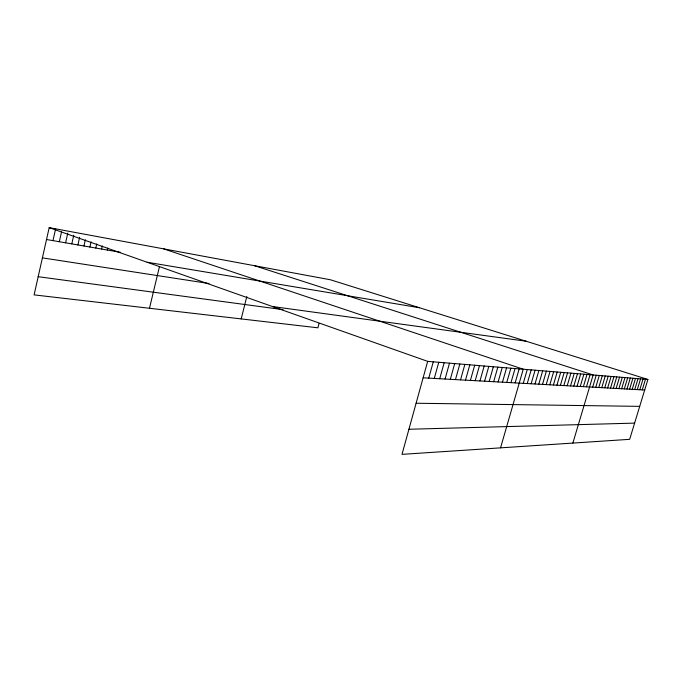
<?xml version="1.0" encoding="UTF-8"?>
<svg xmlns="http://www.w3.org/2000/svg" width="682" height="682" viewBox="0 0 682 682"><rect width="100%" height="100%" fill="white"/><g stroke="black" fill="none" stroke-linecap="round" stroke-linejoin="round"><path stroke-width="1.02" d="M647.9 379.465L427.665 361.358L401.996 454.357L629.665 439.327L647.9 379.465L330.429 279.782L49.189 227.643L34.1 294.88L317.897 327.812L319.023 323.473M52.966 240.635L55.617 228.837M59.317 241.735L61.525 231.965M65.591 242.818L67.791 233.116M71.781 243.892L73.758 235.213M77.901 244.949L79.649 237.285M83.937 245.989L85.369 239.766M89.905 247.02L91.09 241.863M95.795 248.043L96.742 243.943M101.609 249.049L102.317 245.989M107.355 250.038L107.824 248.018M149.486 308.273L159.469 266.568M241.198 318.912L246.807 296.568M428.756 378.135L433.275 361.818M434.289 378.442L438.773 362.27M439.719 378.74L444.178 362.713M445.065 379.03L449.489 363.148M450.308 379.32L454.706 363.574M455.457 379.601L459.83 364M460.521 379.883L464.868 364.41M465.499 380.155L469.821 364.819M470.401 380.428L474.689 365.22M475.209 380.692L479.472 365.612M479.94 380.957L484.177 366.004M484.595 381.212L488.806 366.379M489.173 381.46L493.359 366.754M493.674 381.707L497.834 367.121M498.107 381.954L502.242 367.487M502.464 382.193L506.573 367.845M506.76 382.432L510.844 368.195M510.98 382.662L515.038 368.536M515.14 382.892L519.173 368.877M500.562 447.844L523.239 369.209L163.697 248.879M523.256 383.344L527.246 369.542M527.229 383.557L531.193 369.866M531.133 383.77L535.072 370.19M534.986 383.983L538.899 370.505M538.78 384.196L542.676 370.812M542.514 384.401L546.384 371.119M546.197 384.605L550.042 371.417M549.82 384.801L553.648 371.716M553.4 384.998L557.203 372.005M556.921 385.194L560.706 372.295M560.391 385.381L564.159 372.577M563.818 385.577L567.56 372.858M567.194 385.756L570.911 373.131M570.527 385.944L574.218 373.404M573.809 386.123L577.484 373.676M577.04 386.302L580.697 373.941M580.237 386.481L583.877 374.196M583.383 386.651L587.006 374.461M586.494 386.822L590.092 374.708M572.88 443.078L593.135 374.964L254.557 265.716M592.675 387.163L596.23 375.219M595.744 387.333L599.282 375.467M598.779 387.495L602.3 375.714M601.771 387.666L605.266 375.961M604.721 387.828L608.199 376.2M607.628 387.99L611.098 376.438M610.501 388.143L613.945 376.669M613.34 388.305L616.767 376.907M616.136 388.459L619.546 377.129M618.898 388.612L622.291 377.359M621.626 388.757L625.002 377.581M624.32 388.911L627.67 377.802M626.98 389.055L630.313 378.016M629.605 389.2L632.922 378.229M632.197 389.337L635.496 378.442M634.754 389.482L638.037 378.655M637.286 389.618L640.551 378.86M639.784 389.754L643.032 379.064M642.248 389.891L645.479 379.269M408.919 429.259L634.601 423.121M416.105 403.241L639.707 406.361M423.121 377.819L644.686 390.027M38.183 276.696L283.064 309.654M272.459 306.525L526.078 341.213M42.403 257.873L209.033 283.524M147.099 262.238L419.439 307.735M46.529 239.518L120.492 252.314M49.189 227.643L427.665 361.358"/></g></svg>
